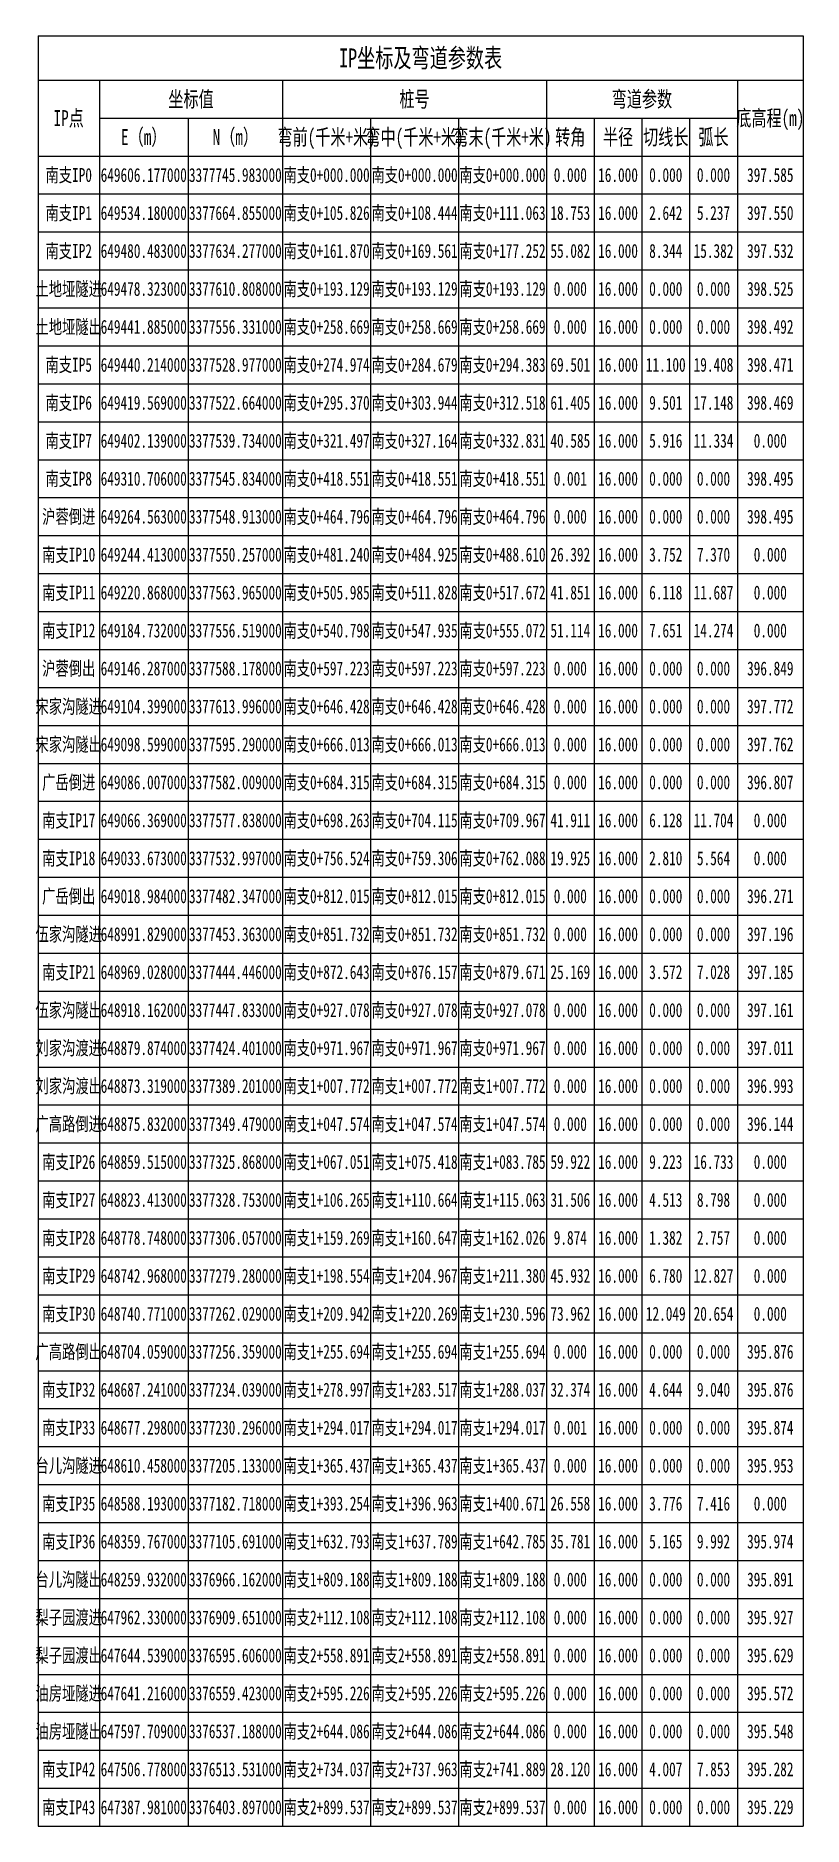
# Model space of a CAD drawing. Header units: metres. Extents: x 0 to 121, y -283 to 0.
import ezdxf
from ezdxf.enums import TextEntityAlignment as Align

# ---------------------------------------------------------------- set-up
doc = ezdxf.new("R2010")
doc.units = ezdxf.units.M
doc.styles.get("Standard").update_dxf_attribs({"font": '', "width": 0.7})
doc.styles.get('Standard').set_extended_font_data('仿宋')

msp = doc.modelspace()

# ---------------------------------------------------------------- linework, layer by layer
at = {"layer": 'IP_TABLE'}
for p, q in [((0, 0), (120.924, 0)), ((0, 0), (0, -7)), ((120.924, 0), (120.924, -7)), ((0, -7), (120.924, -7)), ((0, -7), (0, -19)), ((0, -7), (0, -19)), ((9.7, -7), (9.7, -19)), ((38.648, -7), (38.648, -19)), ((80.348, -7), (80.348, -19)), ((110.524, -7), (110.524, -19)), ((120.924, -7), (120.924, -19)), ((120.924, -7), (120.924, -19)), ((9.7, -13), (23.712, -13)), ((23.712, -13), (38.648, -13)), ((23.712, -13), (23.712, -19)), ((38.648, -13), (52.548, -13)), ((52.548, -13), (66.448, -13)), ((52.548, -13), (52.548, -19)), ((66.448, -13), (80.348, -13)), ((66.448, -13), (66.448, -19)), ((80.348, -13), (87.892, -13)), ((87.892, -13), (95.436, -13)), ((87.892, -13), (87.892, -19)), ((95.436, -13), (102.98, -13)), ((95.436, -13), (95.436, -19)), ((102.98, -13), (110.524, -13)), ((102.98, -13), (102.98, -19)), ((0, -19), (120.924, -19)), ((0, -19), (120.924, -19)), ((0, -19), (0, -283)), ((9.7, -19), (9.7, -283)), ((23.712, -19), (23.712, -283)), ((38.648, -19), (38.648, -283)), ((52.548, -19), (52.548, -283)), ((66.448, -19), (66.448, -283)), ((80.348, -19), (80.348, -283)), ((87.892, -19), (87.892, -283)), ((95.436, -19), (95.436, -283)), ((102.98, -19), (102.98, -283)), ((110.524, -19), (110.524, -283)), ((120.924, -19), (120.924, -283)), ((0, -25), (120.924, -25)), ((0, -31), (120.924, -31)), ((0, -37), (120.924, -37)), ((0, -43), (120.924, -43)), ((0, -49), (120.924, -49)), ((0, -55), (120.924, -55)), ((0, -61), (120.924, -61)), ((0, -67), (120.924, -67)), ((0, -73), (120.924, -73)), ((0, -79), (120.924, -79)), ((0, -85), (120.924, -85)), ((0, -91), (120.924, -91)), ((0, -97), (120.924, -97)), ((0, -103), (120.924, -103)), ((0, -109), (120.924, -109)), ((0, -115), (120.924, -115)), ((0, -121), (120.924, -121)), ((0, -127), (120.924, -127)), ((0, -133), (120.924, -133)), ((0, -139), (120.924, -139)), ((0, -145), (120.924, -145)), ((0, -151), (120.924, -151)), ((0, -157), (120.924, -157)), ((0, -163), (120.924, -163)), ((0, -169), (120.924, -169)), ((0, -175), (120.924, -175)), ((0, -181), (120.924, -181)), ((0, -187), (120.924, -187)), ((0, -193), (120.924, -193)), ((0, -199), (120.924, -199)), ((0, -205), (120.924, -205)), ((0, -211), (120.924, -211)), ((0, -217), (120.924, -217)), ((0, -223), (120.924, -223)), ((0, -229), (120.924, -229)), ((0, -235), (120.924, -235)), ((0, -241), (120.924, -241)), ((0, -247), (120.924, -247)), ((0, -253), (120.924, -253)), ((0, -259), (120.924, -259)), ((0, -265), (120.924, -265)), ((0, -271), (120.924, -271)), ((0, -277), (120.924, -277)), ((0, -283), (120.924, -283))]:
    msp.add_line(p, q, dxfattribs=at)

# ---------------------------------------------------------------- texts
at = {"layer": 'IP_TABLE', "width": 0.7}
for s, height, p in [('IP坐标及弯道参数表', 3, (60.462, -3.5)), ('坐标值', 2.5, (24.174, -10)), ('桩号', 2.5, (59.498, -10)), ('弯道参数', 2.5, (95.436, -10)), ('IP点', 2.5, (4.85, -13)), ('底高程(m)', 2.5, (115.724, -13)), ('E（m）', 2.5, (16.706, -16)), ('N（m）', 2.5, (31.18, -16)), ('弯前(千米+米)', 2.5, (45.598, -16)), ('弯中(千米+米)', 2.5, (59.498, -16)), ('弯末(千米+米)', 2.5, (73.398, -16)), ('转角', 2.5, (84.12, -16)), ('半径', 2.5, (91.664, -16)), ('切线长', 2.5, (99.208, -16)), ('弧长', 2.5, (106.752, -16)), ('南支IP0', 2.2, (4.85, -22)), ('649606.177000', 2.2, (16.706, -22)), ('3377745.983000', 2.2, (31.18, -22)), ('南支0+000.000', 2.2, (45.598, -22)), ('南支0+000.000', 2.2, (59.498, -22)), ('南支0+000.000', 2.2, (73.398, -22)), ('0.000', 2.2, (84.12, -22)), ('16.000', 2.2, (91.664, -22)), ('0.000', 2.2, (99.208, -22)), ('0.000', 2.2, (106.752, -22)), ('397.585', 2.2, (115.724, -22)), ('南支IP1', 2.2, (4.85, -28)), ('649534.180000', 2.2, (16.706, -28)), ('3377664.855000', 2.2, (31.18, -28)), ('南支0+105.826', 2.2, (45.598, -28)), ('南支0+108.444', 2.2, (59.498, -28)), ('南支0+111.063', 2.2, (73.398, -28)), ('18.753', 2.2, (84.12, -28)), ('16.000', 2.2, (91.664, -28)), ('2.642', 2.2, (99.208, -28)), ('5.237', 2.2, (106.752, -28)), ('397.550', 2.2, (115.724, -28)), ('南支IP2', 2.2, (4.85, -34)), ('649480.483000', 2.2, (16.706, -34)), ('3377634.277000', 2.2, (31.18, -34)), ('南支0+161.870', 2.2, (45.598, -34)), ('南支0+169.561', 2.2, (59.498, -34)), ('南支0+177.252', 2.2, (73.398, -34)), ('55.082', 2.2, (84.12, -34)), ('16.000', 2.2, (91.664, -34)), ('8.344', 2.2, (99.208, -34)), ('15.382', 2.2, (106.752, -34)), ('397.532', 2.2, (115.724, -34)), ('土地垭隧进', 2.2, (4.85, -40)), ('649478.323000', 2.2, (16.706, -40)), ('3377610.808000', 2.2, (31.18, -40)), ('南支0+193.129', 2.2, (45.598, -40)), ('南支0+193.129', 2.2, (59.498, -40)), ('南支0+193.129', 2.2, (73.398, -40)), ('0.000', 2.2, (84.12, -40)), ('16.000', 2.2, (91.664, -40)), ('0.000', 2.2, (99.208, -40)), ('0.000', 2.2, (106.752, -40)), ('398.525', 2.2, (115.724, -40)), ('土地垭隧出', 2.2, (4.85, -46)), ('649441.885000', 2.2, (16.706, -46)), ('3377556.331000', 2.2, (31.18, -46)), ('南支0+258.669', 2.2, (45.598, -46)), ('南支0+258.669', 2.2, (59.498, -46)), ('南支0+258.669', 2.2, (73.398, -46)), ('0.000', 2.2, (84.12, -46)), ('16.000', 2.2, (91.664, -46)), ('0.000', 2.2, (99.208, -46)), ('0.000', 2.2, (106.752, -46)), ('398.492', 2.2, (115.724, -46)), ('南支IP5', 2.2, (4.85, -52)), ('649440.214000', 2.2, (16.706, -52)), ('3377528.977000', 2.2, (31.18, -52)), ('南支0+274.974', 2.2, (45.598, -52)), ('南支0+284.679', 2.2, (59.498, -52)), ('南支0+294.383', 2.2, (73.398, -52)), ('69.501', 2.2, (84.12, -52)), ('16.000', 2.2, (91.664, -52)), ('11.100', 2.2, (99.208, -52)), ('19.408', 2.2, (106.752, -52)), ('398.471', 2.2, (115.724, -52)), ('南支IP6', 2.2, (4.85, -58)), ('南支0+295.370', 2.2, (45.598, -58)), ('南支0+303.944', 2.2, (59.498, -58)), ('南支0+312.518', 2.2, (73.398, -58)), ('649419.569000', 2.2, (16.706, -58)), ('3377522.664000', 2.2, (31.18, -58)), ('61.405', 2.2, (84.12, -58)), ('16.000', 2.2, (91.664, -58)), ('9.501', 2.2, (99.208, -58)), ('17.148', 2.2, (106.752, -58)), ('398.469', 2.2, (115.724, -58)), ('南支IP7', 2.2, (4.85, -64)), ('649402.139000', 2.2, (16.706, -64)), ('3377539.734000', 2.2, (31.18, -64)), ('南支0+321.497', 2.2, (45.598, -64)), ('南支0+327.164', 2.2, (59.498, -64)), ('南支0+332.831', 2.2, (73.398, -64)), ('40.585', 2.2, (84.12, -64)), ('16.000', 2.2, (91.664, -64)), ('5.916', 2.2, (99.208, -64)), ('11.334', 2.2, (106.752, -64)), ('0.000', 2.2, (115.724, -64)), ('南支IP8', 2.2, (4.85, -70)), ('649310.706000', 2.2, (16.706, -70)), ('3377545.834000', 2.2, (31.18, -70)), ('南支0+418.551', 2.2, (45.598, -70)), ('南支0+418.551', 2.2, (59.498, -70)), ('南支0+418.551', 2.2, (73.398, -70)), ('0.001', 2.2, (84.12, -70)), ('16.000', 2.2, (91.664, -70)), ('0.000', 2.2, (99.208, -70)), ('0.000', 2.2, (106.752, -70)), ('398.495', 2.2, (115.724, -70)), ('沪蓉倒进', 2.2, (4.85, -76)), ('649264.563000', 2.2, (16.706, -76)), ('3377548.913000', 2.2, (31.18, -76)), ('南支0+464.796', 2.2, (45.598, -76)), ('南支0+464.796', 2.2, (59.498, -76)), ('南支0+464.796', 2.2, (73.398, -76)), ('0.000', 2.2, (84.12, -76)), ('16.000', 2.2, (91.664, -76)), ('0.000', 2.2, (99.208, -76)), ('0.000', 2.2, (106.752, -76)), ('398.495', 2.2, (115.724, -76)), ('南支IP10', 2.2, (4.85, -82)), ('649244.413000', 2.2, (16.706, -82)), ('3377550.257000', 2.2, (31.18, -82)), ('南支0+481.240', 2.2, (45.598, -82)), ('南支0+484.925', 2.2, (59.498, -82)), ('南支0+488.610', 2.2, (73.398, -82)), ('26.392', 2.2, (84.12, -82)), ('16.000', 2.2, (91.664, -82)), ('3.752', 2.2, (99.208, -82)), ('7.370', 2.2, (106.752, -82)), ('0.000', 2.2, (115.724, -82)), ('南支IP11', 2.2, (4.85, -88)), ('649220.868000', 2.2, (16.706, -88)), ('3377563.965000', 2.2, (31.18, -88)), ('南支0+505.985', 2.2, (45.598, -88)), ('南支0+511.828', 2.2, (59.498, -88)), ('南支0+517.672', 2.2, (73.398, -88)), ('41.851', 2.2, (84.12, -88)), ('16.000', 2.2, (91.664, -88)), ('6.118', 2.2, (99.208, -88)), ('11.687', 2.2, (106.752, -88)), ('0.000', 2.2, (115.724, -88)), ('南支IP12', 2.2, (4.85, -94)), ('649184.732000', 2.2, (16.706, -94)), ('3377556.519000', 2.2, (31.18, -94)), ('南支0+540.798', 2.2, (45.598, -94)), ('南支0+547.935', 2.2, (59.498, -94)), ('南支0+555.072', 2.2, (73.398, -94)), ('51.114', 2.2, (84.12, -94)), ('16.000', 2.2, (91.664, -94)), ('7.651', 2.2, (99.208, -94)), ('14.274', 2.2, (106.752, -94)), ('0.000', 2.2, (115.724, -94)), ('沪蓉倒出', 2.2, (4.85, -100)), ('649146.287000', 2.2, (16.706, -100)), ('3377588.178000', 2.2, (31.18, -100)), ('南支0+597.223', 2.2, (45.598, -100)), ('南支0+597.223', 2.2, (59.498, -100)), ('南支0+597.223', 2.2, (73.398, -100)), ('0.000', 2.2, (84.12, -100)), ('16.000', 2.2, (91.664, -100)), ('0.000', 2.2, (99.208, -100)), ('0.000', 2.2, (106.752, -100)), ('396.849', 2.2, (115.724, -100)), ('宋家沟隧进', 2.2, (4.85, -106)), ('南支0+646.428', 2.2, (45.598, -106)), ('南支0+646.428', 2.2, (59.498, -106)), ('南支0+646.428', 2.2, (73.398, -106)), ('649104.399000', 2.2, (16.706, -106)), ('3377613.996000', 2.2, (31.18, -106)), ('0.000', 2.2, (84.12, -106)), ('16.000', 2.2, (91.664, -106)), ('0.000', 2.2, (99.208, -106)), ('0.000', 2.2, (106.752, -106)), ('397.772', 2.2, (115.724, -106)), ('宋家沟隧出', 2.2, (4.85, -112)), ('649098.599000', 2.2, (16.706, -112)), ('3377595.290000', 2.2, (31.18, -112)), ('南支0+666.013', 2.2, (45.598, -112)), ('南支0+666.013', 2.2, (59.498, -112)), ('南支0+666.013', 2.2, (73.398, -112)), ('0.000', 2.2, (84.12, -112)), ('16.000', 2.2, (91.664, -112)), ('0.000', 2.2, (99.208, -112)), ('0.000', 2.2, (106.752, -112)), ('397.762', 2.2, (115.724, -112)), ('广岳倒进', 2.2, (4.85, -118)), ('649086.007000', 2.2, (16.706, -118)), ('3377582.009000', 2.2, (31.18, -118)), ('南支0+684.315', 2.2, (45.598, -118)), ('南支0+684.315', 2.2, (59.498, -118)), ('南支0+684.315', 2.2, (73.398, -118)), ('0.000', 2.2, (84.12, -118)), ('16.000', 2.2, (91.664, -118)), ('0.000', 2.2, (99.208, -118)), ('0.000', 2.2, (106.752, -118)), ('396.807', 2.2, (115.724, -118)), ('南支IP17', 2.2, (4.85, -124)), ('649066.369000', 2.2, (16.706, -124)), ('3377577.838000', 2.2, (31.18, -124)), ('南支0+698.263', 2.2, (45.598, -124)), ('南支0+704.115', 2.2, (59.498, -124)), ('南支0+709.967', 2.2, (73.398, -124)), ('41.911', 2.2, (84.12, -124)), ('16.000', 2.2, (91.664, -124)), ('6.128', 2.2, (99.208, -124)), ('11.704', 2.2, (106.752, -124)), ('0.000', 2.2, (115.724, -124)), ('南支IP18', 2.2, (4.85, -130)), ('649033.673000', 2.2, (16.706, -130)), ('3377532.997000', 2.2, (31.18, -130)), ('南支0+756.524', 2.2, (45.598, -130)), ('南支0+759.306', 2.2, (59.498, -130)), ('南支0+762.088', 2.2, (73.398, -130)), ('19.925', 2.2, (84.12, -130)), ('16.000', 2.2, (91.664, -130)), ('2.810', 2.2, (99.208, -130)), ('5.564', 2.2, (106.752, -130)), ('0.000', 2.2, (115.724, -130)), ('广岳倒出', 2.2, (4.85, -136)), ('649018.984000', 2.2, (16.706, -136)), ('3377482.347000', 2.2, (31.18, -136)), ('南支0+812.015', 2.2, (45.598, -136)), ('南支0+812.015', 2.2, (59.498, -136)), ('南支0+812.015', 2.2, (73.398, -136)), ('0.000', 2.2, (84.12, -136)), ('16.000', 2.2, (91.664, -136)), ('0.000', 2.2, (99.208, -136)), ('0.000', 2.2, (106.752, -136)), ('396.271', 2.2, (115.724, -136)), ('伍家沟隧进', 2.2, (4.85, -142)), ('648991.829000', 2.2, (16.706, -142)), ('3377453.363000', 2.2, (31.18, -142)), ('南支0+851.732', 2.2, (45.598, -142)), ('南支0+851.732', 2.2, (59.498, -142)), ('南支0+851.732', 2.2, (73.398, -142)), ('0.000', 2.2, (84.12, -142)), ('16.000', 2.2, (91.664, -142)), ('0.000', 2.2, (99.208, -142)), ('0.000', 2.2, (106.752, -142)), ('397.196', 2.2, (115.724, -142)), ('南支IP21', 2.2, (4.85, -148)), ('648969.028000', 2.2, (16.706, -148)), ('3377444.446000', 2.2, (31.18, -148)), ('南支0+872.643', 2.2, (45.598, -148)), ('南支0+876.157', 2.2, (59.498, -148)), ('南支0+879.671', 2.2, (73.398, -148)), ('25.169', 2.2, (84.12, -148)), ('16.000', 2.2, (91.664, -148)), ('3.572', 2.2, (99.208, -148)), ('7.028', 2.2, (106.752, -148)), ('397.185', 2.2, (115.724, -148)), ('伍家沟隧出', 2.2, (4.85, -154)), ('南支0+927.078', 2.2, (45.598, -154)), ('南支0+927.078', 2.2, (59.498, -154)), ('南支0+927.078', 2.2, (73.398, -154)), ('648918.162000', 2.2, (16.706, -154)), ('3377447.833000', 2.2, (31.18, -154)), ('0.000', 2.2, (84.12, -154)), ('16.000', 2.2, (91.664, -154)), ('0.000', 2.2, (99.208, -154)), ('0.000', 2.2, (106.752, -154)), ('397.161', 2.2, (115.724, -154)), ('刘家沟渡进', 2.2, (4.85, -160)), ('648879.874000', 2.2, (16.706, -160)), ('3377424.401000', 2.2, (31.18, -160)), ('南支0+971.967', 2.2, (45.598, -160)), ('南支0+971.967', 2.2, (59.498, -160)), ('南支0+971.967', 2.2, (73.398, -160)), ('0.000', 2.2, (84.12, -160)), ('16.000', 2.2, (91.664, -160)), ('0.000', 2.2, (99.208, -160)), ('0.000', 2.2, (106.752, -160)), ('397.011', 2.2, (115.724, -160)), ('刘家沟渡出', 2.2, (4.85, -166)), ('648873.319000', 2.2, (16.706, -166)), ('3377389.201000', 2.2, (31.18, -166)), ('南支1+007.772', 2.2, (45.598, -166)), ('南支1+007.772', 2.2, (59.498, -166)), ('南支1+007.772', 2.2, (73.398, -166)), ('0.000', 2.2, (84.12, -166)), ('16.000', 2.2, (91.664, -166)), ('0.000', 2.2, (99.208, -166)), ('0.000', 2.2, (106.752, -166)), ('396.993', 2.2, (115.724, -166)), ('广高路倒进', 2.2, (4.85, -172)), ('648875.832000', 2.2, (16.706, -172)), ('3377349.479000', 2.2, (31.18, -172)), ('南支1+047.574', 2.2, (45.598, -172)), ('南支1+047.574', 2.2, (59.498, -172)), ('南支1+047.574', 2.2, (73.398, -172)), ('0.000', 2.2, (84.12, -172)), ('16.000', 2.2, (91.664, -172)), ('0.000', 2.2, (99.208, -172)), ('0.000', 2.2, (106.752, -172)), ('396.144', 2.2, (115.724, -172)), ('南支IP26', 2.2, (4.85, -178)), ('648859.515000', 2.2, (16.706, -178)), ('3377325.868000', 2.2, (31.18, -178)), ('南支1+067.051', 2.2, (45.598, -178)), ('南支1+075.418', 2.2, (59.498, -178)), ('南支1+083.785', 2.2, (73.398, -178)), ('59.922', 2.2, (84.12, -178)), ('16.000', 2.2, (91.664, -178)), ('9.223', 2.2, (99.208, -178)), ('16.733', 2.2, (106.752, -178)), ('0.000', 2.2, (115.724, -178)), ('南支IP27', 2.2, (4.85, -184)), ('648823.413000', 2.2, (16.706, -184)), ('3377328.753000', 2.2, (31.18, -184)), ('南支1+106.265', 2.2, (45.598, -184)), ('南支1+110.664', 2.2, (59.498, -184)), ('南支1+115.063', 2.2, (73.398, -184)), ('31.506', 2.2, (84.12, -184)), ('16.000', 2.2, (91.664, -184)), ('4.513', 2.2, (99.208, -184)), ('8.798', 2.2, (106.752, -184)), ('0.000', 2.2, (115.724, -184)), ('南支IP28', 2.2, (4.85, -190)), ('648778.748000', 2.2, (16.706, -190)), ('3377306.057000', 2.2, (31.18, -190)), ('南支1+159.269', 2.2, (45.598, -190)), ('南支1+160.647', 2.2, (59.498, -190)), ('南支1+162.026', 2.2, (73.398, -190)), ('9.874', 2.2, (84.12, -190)), ('16.000', 2.2, (91.664, -190)), ('1.382', 2.2, (99.208, -190)), ('2.757', 2.2, (106.752, -190)), ('0.000', 2.2, (115.724, -190)), ('南支IP29', 2.2, (4.85, -196)), ('648742.968000', 2.2, (16.706, -196)), ('3377279.280000', 2.2, (31.18, -196)), ('南支1+198.554', 2.2, (45.598, -196)), ('南支1+204.967', 2.2, (59.498, -196)), ('南支1+211.380', 2.2, (73.398, -196)), ('45.932', 2.2, (84.12, -196)), ('16.000', 2.2, (91.664, -196)), ('6.780', 2.2, (99.208, -196)), ('12.827', 2.2, (106.752, -196)), ('0.000', 2.2, (115.724, -196)), ('南支IP30', 2.2, (4.85, -202)), ('648740.771000', 2.2, (16.706, -202)), ('3377262.029000', 2.2, (31.18, -202)), ('南支1+209.942', 2.2, (45.598, -202)), ('南支1+220.269', 2.2, (59.498, -202)), ('南支1+230.596', 2.2, (73.398, -202)), ('73.962', 2.2, (84.12, -202)), ('16.000', 2.2, (91.664, -202)), ('12.049', 2.2, (99.208, -202)), ('20.654', 2.2, (106.752, -202)), ('0.000', 2.2, (115.724, -202)), ('广高路倒出', 2.2, (4.85, -208)), ('南支1+255.694', 2.2, (45.598, -208)), ('南支1+255.694', 2.2, (59.498, -208)), ('南支1+255.694', 2.2, (73.398, -208)), ('648704.059000', 2.2, (16.706, -208)), ('3377256.359000', 2.2, (31.18, -208)), ('0.000', 2.2, (84.12, -208)), ('16.000', 2.2, (91.664, -208)), ('0.000', 2.2, (99.208, -208)), ('0.000', 2.2, (106.752, -208)), ('395.876', 2.2, (115.724, -208)), ('南支IP32', 2.2, (4.85, -214)), ('648687.241000', 2.2, (16.706, -214)), ('3377234.039000', 2.2, (31.18, -214)), ('南支1+278.997', 2.2, (45.598, -214)), ('南支1+283.517', 2.2, (59.498, -214)), ('南支1+288.037', 2.2, (73.398, -214)), ('32.374', 2.2, (84.12, -214)), ('16.000', 2.2, (91.664, -214)), ('4.644', 2.2, (99.208, -214)), ('9.040', 2.2, (106.752, -214)), ('395.876', 2.2, (115.724, -214)), ('南支IP33', 2.2, (4.85, -220)), ('648677.298000', 2.2, (16.706, -220)), ('3377230.296000', 2.2, (31.18, -220)), ('南支1+294.017', 2.2, (45.598, -220)), ('南支1+294.017', 2.2, (59.498, -220)), ('南支1+294.017', 2.2, (73.398, -220)), ('0.001', 2.2, (84.12, -220)), ('16.000', 2.2, (91.664, -220)), ('0.000', 2.2, (99.208, -220)), ('0.000', 2.2, (106.752, -220)), ('395.874', 2.2, (115.724, -220)), ('台儿沟隧进', 2.2, (4.85, -226)), ('648610.458000', 2.2, (16.706, -226)), ('3377205.133000', 2.2, (31.18, -226)), ('南支1+365.437', 2.2, (45.598, -226)), ('南支1+365.437', 2.2, (59.498, -226)), ('南支1+365.437', 2.2, (73.398, -226)), ('0.000', 2.2, (84.12, -226)), ('16.000', 2.2, (91.664, -226)), ('0.000', 2.2, (99.208, -226)), ('0.000', 2.2, (106.752, -226)), ('395.953', 2.2, (115.724, -226)), ('南支IP35', 2.2, (4.85, -232)), ('648588.193000', 2.2, (16.706, -232)), ('3377182.718000', 2.2, (31.18, -232)), ('南支1+393.254', 2.2, (45.598, -232)), ('南支1+396.963', 2.2, (59.498, -232)), ('南支1+400.671', 2.2, (73.398, -232)), ('26.558', 2.2, (84.12, -232)), ('16.000', 2.2, (91.664, -232)), ('3.776', 2.2, (99.208, -232)), ('7.416', 2.2, (106.752, -232)), ('0.000', 2.2, (115.724, -232)), ('南支IP36', 2.2, (4.85, -238)), ('648359.767000', 2.2, (16.706, -238)), ('3377105.691000', 2.2, (31.18, -238)), ('南支1+632.793', 2.2, (45.598, -238)), ('南支1+637.789', 2.2, (59.498, -238)), ('南支1+642.785', 2.2, (73.398, -238)), ('35.781', 2.2, (84.12, -238)), ('16.000', 2.2, (91.664, -238)), ('5.165', 2.2, (99.208, -238)), ('9.992', 2.2, (106.752, -238)), ('395.974', 2.2, (115.724, -238)), ('台儿沟隧出', 2.2, (4.85, -244)), ('648259.932000', 2.2, (16.706, -244)), ('3376966.162000', 2.2, (31.18, -244)), ('南支1+809.188', 2.2, (45.598, -244)), ('南支1+809.188', 2.2, (59.498, -244)), ('南支1+809.188', 2.2, (73.398, -244)), ('0.000', 2.2, (84.12, -244)), ('16.000', 2.2, (91.664, -244)), ('0.000', 2.2, (99.208, -244)), ('0.000', 2.2, (106.752, -244)), ('395.891', 2.2, (115.724, -244)), ('梨子园渡进', 2.2, (4.85, -250)), ('647962.330000', 2.2, (16.706, -250)), ('3376909.651000', 2.2, (31.18, -250)), ('南支2+112.108', 2.2, (45.598, -250)), ('南支2+112.108', 2.2, (59.498, -250)), ('南支2+112.108', 2.2, (73.398, -250)), ('0.000', 2.2, (84.12, -250)), ('16.000', 2.2, (91.664, -250)), ('0.000', 2.2, (99.208, -250)), ('0.000', 2.2, (106.752, -250)), ('395.927', 2.2, (115.724, -250)), ('梨子园渡出', 2.2, (4.85, -256)), ('南支2+558.891', 2.2, (45.598, -256)), ('南支2+558.891', 2.2, (59.498, -256)), ('南支2+558.891', 2.2, (73.398, -256)), ('647644.539000', 2.2, (16.706, -256)), ('3376595.606000', 2.2, (31.18, -256)), ('0.000', 2.2, (84.12, -256)), ('16.000', 2.2, (91.664, -256)), ('0.000', 2.2, (99.208, -256)), ('0.000', 2.2, (106.752, -256)), ('395.629', 2.2, (115.724, -256)), ('油房垭隧进', 2.2, (4.85, -262)), ('647641.216000', 2.2, (16.706, -262)), ('3376559.423000', 2.2, (31.18, -262)), ('南支2+595.226', 2.2, (45.598, -262)), ('南支2+595.226', 2.2, (59.498, -262)), ('南支2+595.226', 2.2, (73.398, -262)), ('0.000', 2.2, (84.12, -262)), ('16.000', 2.2, (91.664, -262)), ('0.000', 2.2, (99.208, -262)), ('0.000', 2.2, (106.752, -262)), ('395.572', 2.2, (115.724, -262)), ('油房垭隧出', 2.2, (4.85, -268)), ('647597.709000', 2.2, (16.706, -268)), ('3376537.188000', 2.2, (31.18, -268)), ('南支2+644.086', 2.2, (45.598, -268)), ('南支2+644.086', 2.2, (59.498, -268)), ('南支2+644.086', 2.2, (73.398, -268)), ('0.000', 2.2, (84.12, -268)), ('16.000', 2.2, (91.664, -268)), ('0.000', 2.2, (99.208, -268)), ('0.000', 2.2, (106.752, -268)), ('395.548', 2.2, (115.724, -268)), ('南支IP42', 2.2, (4.85, -274)), ('647506.778000', 2.2, (16.706, -274)), ('3376513.531000', 2.2, (31.18, -274)), ('南支2+734.037', 2.2, (45.598, -274)), ('南支2+737.963', 2.2, (59.498, -274)), ('南支2+741.889', 2.2, (73.398, -274)), ('28.120', 2.2, (84.12, -274)), ('16.000', 2.2, (91.664, -274)), ('4.007', 2.2, (99.208, -274)), ('7.853', 2.2, (106.752, -274)), ('395.282', 2.2, (115.724, -274)), ('南支IP43', 2.2, (4.85, -280)), ('647387.981000', 2.2, (16.706, -280)), ('3376403.897000', 2.2, (31.18, -280)), ('南支2+899.537', 2.2, (45.598, -280)), ('南支2+899.537', 2.2, (59.498, -280)), ('南支2+899.537', 2.2, (73.398, -280)), ('0.000', 2.2, (84.12, -280)), ('16.000', 2.2, (91.664, -280)), ('0.000', 2.2, (99.208, -280)), ('0.000', 2.2, (106.752, -280)), ('395.229', 2.2, (115.724, -280))]:
    msp.add_text(s, height=height, dxfattribs=at).set_placement(p, align=Align.MIDDLE_CENTER)

doc.saveas('drawing.dxf')
